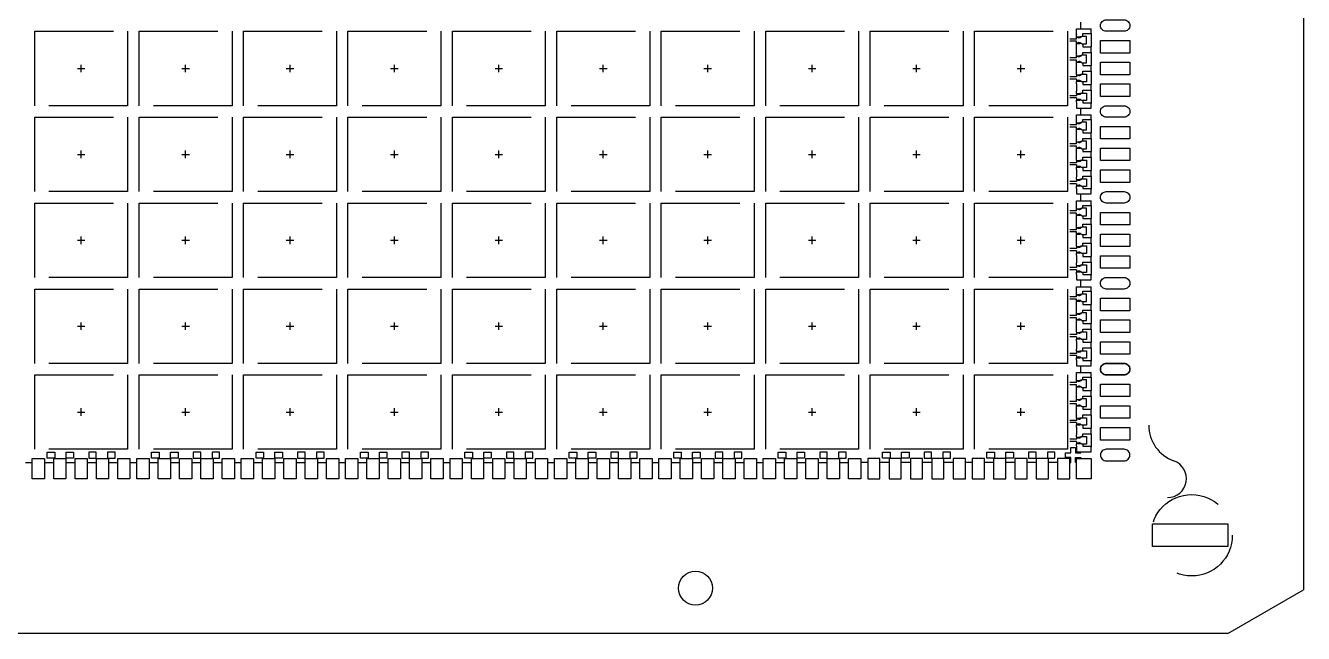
# Model space of a CAD drawing. Header units: millimetres. Extents: x 394.3 to 449.6, y 107.9 to 113.3.
# Drawn here: x 407.432 to 409.462, y 108.952 to 109.918 of the extents above; entities that cross this region are included whole.
import ezdxf

# ---------------------------------------------------------------- set-up
doc = ezdxf.new("R2010")
doc.units = ezdxf.units.MM
doc.header["$LTSCALE"] = 0.5
for name, pattern in [('CENTER', [50.8, 31.75, -6.35, 6.35, -6.35]), ('HIDDEN', [0.375, 0.25, -0.125]), ('PHANTOM', [2.5, 1.25, -0.25, 0.25, -0.25, 0.25, -0.25])]:
    doc.linetypes.add(name, pattern=pattern)
for name, color, linetype in [('1D', 4, 'Continuous'), ('BTM', 7, 'HIDDEN'), ('CEN', 2, 'CENTER'), ('PKG', 1, 'PHANTOM')]:
    doc.layers.add(name, color=color, linetype=linetype)

# ---------------------------------------------------------------- blocks, each defined once
blk = doc.blocks.new('*U100')
at = {"layer": 'CEN', "ltscale": 0.005}
for p, q in [((-0.006, 0), (0.006, 0)), ((0, -0.006), (0, 0.006))]:
    blk.add_line(p, q, dxfattribs=at)
at = {"layer": 'PKG', "color": 1, "linetype": 'HIDDEN'}
blk.add_lwpolyline([(-0.0738, -0.0591), (-0.0738, 0.0591), (0.0738, 0.0591), (0.0738, -0.0591)], close=True, dxfattribs=at)
blk = doc.blocks.new('*U101')
at = {"layer": 'CEN', "color": 0, "linetype": 'ByBlock', "lineweight": -2, "transparency": 16777216}
for p in [(1.659, 0.546), (1.8249, 0.546), (1.9908, 0.546), (2.1567, 0.546), (2.3226, 0.546), (2.4885, 0.546), (2.6544, 0.546), (2.8203, 0.546), (2.9862, 0.546), (3.1521, 0.546), (1.659, 0.4095), (1.8249, 0.4095), (1.9908, 0.4095), (2.1567, 0.4095), (2.3226, 0.4095), (2.4885, 0.4095), (2.6544, 0.4095), (2.8203, 0.4095), (2.9862, 0.4095), (3.1521, 0.4095), (1.659, 0.273), (1.8249, 0.273), (1.9908, 0.273), (2.1567, 0.273), (2.3226, 0.273), (2.4885, 0.273), (2.6544, 0.273), (2.8203, 0.273), (2.9862, 0.273), (3.1521, 0.273), (1.659, 0.1365), (1.8249, 0.1365), (1.9908, 0.1365), (2.1567, 0.1365), (2.3226, 0.1365), (2.4885, 0.1365), (2.6544, 0.1365), (2.8203, 0.1365), (2.9862, 0.1365), (3.1521, 0.1365), (1.659, 0), (1.8249, 0), (1.9908, 0), (2.1567, 0), (2.3226, 0), (2.4885, 0), (2.6544, 0), (2.8203, 0), (2.9862, 0), (3.1521, 0)]:
    blk.add_blockref('*U100', p, dxfattribs=at)

msp = doc.modelspace()

# ---------------------------------------------------------------- linework, layer by layer
for p, q in [((409.4625, 110.3466), (409.4625, 109.0209)), ((409.3425, 108.9516), (409.4625, 109.0209)), ((409.3425, 108.9516), (405.5849, 108.9516))]:
    msp.add_line(p, q)
at = {"ltscale": 0.03}
for p, q in [((409.102, 109.9036), (409.102, 109.9122)), ((409.102, 109.9122), (409.125, 109.9122)), ((409.102, 109.8995), (409.1073, 109.8995)), ((409.1103, 109.9004), (409.1073, 109.8995)), ((409.1118, 109.9004), (409.1103, 109.9004)), ((409.1118, 109.9004), (409.1118, 109.9049)), ((409.1118, 109.9049), (409.125, 109.9049)), ((409.125, 109.9049), (409.125, 109.9122)), ((409.102, 109.8893), (409.1073, 109.8893)), ((409.102, 109.8736), (409.102, 109.8852)), ((409.1103, 109.8884), (409.1073, 109.8893)), ((409.1103, 109.8884), (409.1118, 109.8884)), ((409.1118, 109.8884), (409.1118, 109.8839)), ((409.1118, 109.8839), (409.125, 109.8839)), ((409.125, 109.8749), (409.125, 109.8839)), ((409.102, 109.8695), (409.1073, 109.8695)), ((409.102, 109.8593), (409.1073, 109.8593)), ((409.102, 109.8436), (409.102, 109.8552)), ((409.1103, 109.8704), (409.1073, 109.8695)), ((409.1103, 109.8584), (409.1073, 109.8593)), ((409.1118, 109.8704), (409.1103, 109.8704)), ((409.1103, 109.8584), (409.1118, 109.8584)), ((409.1118, 109.8704), (409.1118, 109.8749)), ((409.1118, 109.8749), (409.125, 109.8749)), ((409.1118, 109.8584), (409.1118, 109.8539)), ((409.102, 109.8395), (409.1073, 109.8395)), ((409.1103, 109.8404), (409.1073, 109.8395)), ((409.1103, 109.8404), (409.1118, 109.8404)), ((409.1118, 109.8539), (409.125, 109.8539)), ((409.1118, 109.8404), (409.1118, 109.8449)), ((409.1118, 109.8449), (409.125, 109.8449)), ((409.125, 109.8449), (409.125, 109.8539)), ((409.102, 109.8293), (409.1073, 109.8293)), ((409.102, 109.8252), (409.102, 109.8136)), ((409.1103, 109.8284), (409.1073, 109.8293)), ((409.1118, 109.8284), (409.1103, 109.8284)), ((409.1118, 109.8284), (409.1118, 109.8239)), ((409.1118, 109.8239), (409.125, 109.8239)), ((409.1118, 109.8104), (409.1118, 109.8149)), ((409.1118, 109.8149), (409.125, 109.8149)), ((409.125, 109.8149), (409.125, 109.8239)), ((409.102, 109.8095), (409.1073, 109.8095)), ((409.102, 109.8095), (409.1073, 109.8095)), ((409.102, 109.7993), (409.1073, 109.7993)), ((409.102, 109.7993), (409.1073, 109.7993)), ((409.102, 109.7952), (409.102, 109.7865)), ((409.1103, 109.8104), (409.1073, 109.8095)), ((409.1103, 109.7984), (409.1073, 109.7993)), ((409.1103, 109.8104), (409.1118, 109.8104)), ((409.1118, 109.7984), (409.1103, 109.7984)), ((409.1118, 109.7984), (409.1118, 109.7951)), ((409.1118, 109.7951), (409.125, 109.7951)), ((409.125, 109.7865), (409.125, 109.7951)), ((409.102, 109.7865), (409.125, 109.7865)), ((409.102, 109.7671), (409.102, 109.7757)), ((409.102, 109.7757), (409.125, 109.7757)), ((409.125, 109.7684), (409.125, 109.7757)), ((409.102, 109.763), (409.1073, 109.763)), ((409.1103, 109.7639), (409.1073, 109.763)), ((409.1118, 109.7639), (409.1103, 109.7639)), ((409.1118, 109.7639), (409.1118, 109.7684)), ((409.1118, 109.7684), (409.125, 109.7684)), ((409.102, 109.7528), (409.1073, 109.7528)), ((409.102, 109.7371), (409.102, 109.7487)), ((409.1103, 109.7519), (409.1073, 109.7528)), ((409.1103, 109.7339), (409.1073, 109.733)), ((409.1103, 109.7519), (409.1118, 109.7519)), ((409.1118, 109.7339), (409.1103, 109.7339)), ((409.1118, 109.7519), (409.1118, 109.7474)), ((409.1118, 109.7474), (409.125, 109.7474)), ((409.1118, 109.7339), (409.1118, 109.7384)), ((409.1118, 109.7384), (409.125, 109.7384)), ((409.125, 109.7384), (409.125, 109.7474)), ((409.102, 109.733), (409.1073, 109.733)), ((409.102, 109.7228), (409.1073, 109.7228)), ((409.102, 109.7071), (409.102, 109.7187)), ((409.1103, 109.7219), (409.1073, 109.7228)), ((409.1103, 109.7219), (409.1118, 109.7219)), ((409.1118, 109.7219), (409.1118, 109.7174)), ((409.1118, 109.7174), (409.125, 109.7174)), ((409.125, 109.7084), (409.125, 109.7174)), ((409.102, 109.703), (409.1073, 109.703)), ((409.102, 109.6928), (409.1073, 109.6928)), ((409.1103, 109.7039), (409.1073, 109.703)), ((409.1103, 109.6919), (409.1073, 109.6928)), ((409.1103, 109.7039), (409.1118, 109.7039)), ((409.1118, 109.7039), (409.1118, 109.7084)), ((409.1118, 109.7084), (409.125, 109.7084)), ((409.102, 109.6887), (409.102, 109.6771)), ((409.102, 109.673), (409.1073, 109.673)), ((409.102, 109.673), (409.1073, 109.673)), ((409.1103, 109.6739), (409.1073, 109.673)), ((409.1118, 109.6919), (409.1103, 109.6919)), ((409.1103, 109.6739), (409.1118, 109.6739)), ((409.1118, 109.6919), (409.1118, 109.6874)), ((409.1118, 109.6874), (409.125, 109.6874)), ((409.1118, 109.6739), (409.1118, 109.6784)), ((409.1118, 109.6784), (409.125, 109.6784)), ((409.125, 109.6784), (409.125, 109.6874)), ((409.102, 109.6628), (409.1073, 109.6628)), ((409.102, 109.6628), (409.1073, 109.6628)), ((409.102, 109.6587), (409.102, 109.65)), ((409.1103, 109.6619), (409.1073, 109.6628)), ((409.1118, 109.6619), (409.1103, 109.6619)), ((409.1118, 109.6619), (409.1118, 109.6586)), ((409.1118, 109.6586), (409.125, 109.6586)), ((409.125, 109.65), (409.125, 109.6586)), ((409.102, 109.65), (409.125, 109.65)), ((409.102, 109.6306), (409.102, 109.6392)), ((409.102, 109.6392), (409.125, 109.6392)), ((409.1118, 109.6274), (409.1118, 109.6319)), ((409.1118, 109.6319), (409.125, 109.6319)), ((409.125, 109.6319), (409.125, 109.6392)), ((409.102, 109.6265), (409.1073, 109.6265)), ((409.102, 109.6163), (409.1073, 109.6163)), ((409.102, 109.6006), (409.102, 109.6122)), ((409.1103, 109.6274), (409.1073, 109.6265)), ((409.1103, 109.6154), (409.1073, 109.6163)), ((409.1118, 109.6274), (409.1103, 109.6274)), ((409.1103, 109.6154), (409.1118, 109.6154)), ((409.1118, 109.6154), (409.1118, 109.6109)), ((409.102, 109.5965), (409.1073, 109.5965)), ((409.1103, 109.5974), (409.1073, 109.5965)), ((409.1118, 109.5974), (409.1103, 109.5974)), ((409.1118, 109.6109), (409.125, 109.6109)), ((409.1118, 109.5974), (409.1118, 109.6019)), ((409.1118, 109.6019), (409.125, 109.6019)), ((409.125, 109.6019), (409.125, 109.6109)), ((409.102, 109.5863), (409.1073, 109.5863)), ((409.102, 109.5706), (409.102, 109.5822)), ((409.1103, 109.5854), (409.1073, 109.5863)), ((409.1103, 109.5854), (409.1118, 109.5854)), ((409.1118, 109.5854), (409.1118, 109.5809)), ((409.1118, 109.5809), (409.125, 109.5809)), ((409.1118, 109.5674), (409.1118, 109.5719)), ((409.1118, 109.5719), (409.125, 109.5719)), ((409.125, 109.5719), (409.125, 109.5809)), ((409.102, 109.5665), (409.1073, 109.5665)), ((409.102, 109.5563), (409.1073, 109.5563)), ((409.102, 109.5522), (409.102, 109.5406)), ((409.1103, 109.5674), (409.1073, 109.5665)), ((409.1103, 109.5554), (409.1073, 109.5563)), ((409.1103, 109.5674), (409.1118, 109.5674)), ((409.1118, 109.5554), (409.1103, 109.5554)), ((409.1118, 109.5554), (409.1118, 109.5509)), ((409.1118, 109.5509), (409.125, 109.5509)), ((409.125, 109.5419), (409.125, 109.5509)), ((409.102, 109.5365), (409.1073, 109.5365)), ((409.102, 109.5365), (409.1073, 109.5365)), ((409.1103, 109.5374), (409.1073, 109.5365)), ((409.1103, 109.5374), (409.1118, 109.5374)), ((409.1118, 109.5374), (409.1118, 109.5419)), ((409.1118, 109.5419), (409.125, 109.5419)), ((409.102, 109.5263), (409.1073, 109.5263)), ((409.102, 109.5263), (409.1073, 109.5263)), ((409.102, 109.5222), (409.102, 109.5135)), ((409.102, 109.5135), (409.125, 109.5135)), ((409.1103, 109.5254), (409.1073, 109.5263)), ((409.1118, 109.5254), (409.1103, 109.5254)), ((409.1118, 109.5254), (409.1118, 109.5221)), ((409.1118, 109.5221), (409.125, 109.5221)), ((409.125, 109.5135), (409.125, 109.5221)), ((409.102, 109.4941), (409.102, 109.5027)), ((409.102, 109.5027), (409.125, 109.5027)), ((409.102, 109.49), (409.1073, 109.49)), ((409.1103, 109.4909), (409.1073, 109.49)), ((409.1118, 109.4909), (409.1103, 109.4909)), ((409.1118, 109.4909), (409.1118, 109.4954)), ((409.1118, 109.4954), (409.125, 109.4954)), ((409.125, 109.4954), (409.125, 109.5027)), ((409.102, 109.4798), (409.1073, 109.4798)), ((409.102, 109.4641), (409.102, 109.4757)), ((409.1103, 109.4789), (409.1073, 109.4798)), ((409.1103, 109.4789), (409.1118, 109.4789)), ((409.1118, 109.4789), (409.1118, 109.4744)), ((409.1118, 109.4744), (409.125, 109.4744)), ((409.125, 109.4654), (409.125, 109.4744)), ((409.102, 109.46), (409.1073, 109.46)), ((409.102, 109.4498), (409.1073, 109.4498)), ((409.1103, 109.4609), (409.1073, 109.46)), ((409.1103, 109.4489), (409.1073, 109.4498)), ((409.1118, 109.4609), (409.1103, 109.4609)), ((409.1118, 109.4609), (409.1118, 109.4654)), ((409.1118, 109.4654), (409.125, 109.4654)), ((409.102, 109.4341), (409.102, 109.4457)), ((409.102, 109.43), (409.1073, 109.43)), ((409.1103, 109.4309), (409.1073, 109.43)), ((409.1103, 109.4489), (409.1118, 109.4489)), ((409.1103, 109.4309), (409.1118, 109.4309)), ((409.1118, 109.4489), (409.1118, 109.4444)), ((409.1118, 109.4444), (409.125, 109.4444)), ((409.1118, 109.4309), (409.1118, 109.4354)), ((409.1118, 109.4354), (409.125, 109.4354)), ((409.125, 109.4354), (409.125, 109.4444)), ((409.102, 109.4198), (409.1073, 109.4198)), ((409.102, 109.4157), (409.102, 109.4041)), ((409.1103, 109.4189), (409.1073, 109.4198)), ((409.1118, 109.4189), (409.1103, 109.4189)), ((409.1118, 109.4189), (409.1118, 109.4144)), ((409.1118, 109.4144), (409.125, 109.4144)), ((409.125, 109.4054), (409.125, 109.4144)), ((409.102, 109.4), (409.1073, 109.4)), ((409.102, 109.4), (409.1073, 109.4)), ((409.102, 109.3898), (409.1073, 109.3898)), ((409.102, 109.3898), (409.1073, 109.3898)), ((409.1103, 109.4009), (409.1073, 109.4)), ((409.1103, 109.3889), (409.1073, 109.3898)), ((409.1103, 109.4009), (409.1118, 109.4009)), ((409.1118, 109.3889), (409.1103, 109.3889)), ((409.1118, 109.4009), (409.1118, 109.4054)), ((409.1118, 109.4054), (409.125, 109.4054)), ((409.1118, 109.3889), (409.1118, 109.3856)), ((409.102, 109.3857), (409.102, 109.377)), ((409.102, 109.377), (409.125, 109.377)), ((409.1118, 109.3856), (409.125, 109.3856)), ((409.125, 109.377), (409.125, 109.3856)), ((409.102, 109.3576), (409.102, 109.3662)), ((409.102, 109.3662), (409.125, 109.3662)), ((409.102, 109.3535), (409.1073, 109.3535)), ((409.1103, 109.3544), (409.1073, 109.3535)), ((409.1118, 109.3544), (409.1103, 109.3544)), ((409.1118, 109.3544), (409.1118, 109.3589)), ((409.1118, 109.3589), (409.125, 109.3589)), ((409.125, 109.3589), (409.125, 109.3662)), ((409.102, 109.3433), (409.1073, 109.3433)), ((409.102, 109.3276), (409.102, 109.3392)), ((409.1103, 109.3424), (409.1073, 109.3433)), ((409.1103, 109.3424), (409.1118, 109.3424)), ((409.1118, 109.3424), (409.1118, 109.3379)), ((409.1118, 109.3379), (409.125, 109.3379)), ((409.1118, 109.3244), (409.1118, 109.3289)), ((409.1118, 109.3289), (409.125, 109.3289)), ((409.125, 109.3289), (409.125, 109.3379)), ((409.102, 109.3235), (409.1073, 109.3235)), ((409.102, 109.3133), (409.1073, 109.3133)), ((409.102, 109.2976), (409.102, 109.3092)), ((409.1103, 109.3244), (409.1073, 109.3235)), ((409.1103, 109.3124), (409.1073, 109.3133)), ((409.1118, 109.3244), (409.1103, 109.3244)), ((409.1103, 109.3124), (409.1118, 109.3124)), ((409.1118, 109.3124), (409.1118, 109.3079)), ((409.1118, 109.3079), (409.125, 109.3079)), ((409.125, 109.2989), (409.125, 109.3079)), ((409.102, 109.2935), (409.1073, 109.2935)), ((409.1103, 109.2944), (409.1073, 109.2935)), ((409.1103, 109.2944), (409.1118, 109.2944)), ((409.1118, 109.2944), (409.1118, 109.2989)), ((409.1118, 109.2989), (409.125, 109.2989)), ((409.102, 109.2833), (409.1073, 109.2833)), ((409.102, 109.2792), (409.102, 109.2676)), ((409.1103, 109.2824), (409.1073, 109.2833)), ((409.1118, 109.2824), (409.1103, 109.2824)), ((409.1118, 109.2824), (409.1118, 109.2779)), ((409.1118, 109.2779), (409.125, 109.2779)), ((409.1118, 109.2644), (409.1118, 109.2689)), ((409.1118, 109.2689), (409.125, 109.2689)), ((409.125, 109.2689), (409.125, 109.2779)), ((409.102, 109.2635), (409.1073, 109.2635)), ((409.102, 109.2635), (409.1073, 109.2635)), ((409.102, 109.2533), (409.1073, 109.2533)), ((409.102, 109.2533), (409.1073, 109.2533)), ((409.102, 109.2492), (409.102, 109.2405)), ((409.1103, 109.2644), (409.1073, 109.2635)), ((409.1103, 109.2524), (409.1073, 109.2533)), ((409.1103, 109.2644), (409.1118, 109.2644)), ((409.1118, 109.2524), (409.1103, 109.2524)), ((409.1118, 109.2524), (409.1118, 109.2491)), ((409.1118, 109.2491), (409.125, 109.2491)), ((409.125, 109.2405), (409.125, 109.2491)), ((409.102, 109.2405), (409.125, 109.2405))]:
    msp.add_line(p, q, dxfattribs=at)
for points in [[(409.1491, 109.9268), (409.1775, 109.9268, -0.414214), (409.1866, 109.9176), (409.1866, 109.9176, -0.414214), (409.1775, 109.9085), (409.1491, 109.9085, -0.414214), (409.14, 109.9176), (409.14, 109.9176, -0.414214)], [(409.1491, 109.7903), (409.1775, 109.7903, -0.414214), (409.1866, 109.7811), (409.1866, 109.7811, -0.414214), (409.1775, 109.772), (409.1491, 109.772, -0.414214), (409.14, 109.7811), (409.14, 109.7811, -0.414214)], [(409.1491, 109.6538), (409.1775, 109.6538, -0.414214), (409.1866, 109.6446), (409.1866, 109.6446, -0.414214), (409.1775, 109.6355), (409.1491, 109.6355, -0.414214), (409.14, 109.6446), (409.14, 109.6446, -0.414214)], [(409.1491, 109.5173), (409.1775, 109.5173, -0.414214), (409.1866, 109.5081), (409.1866, 109.5081, -0.414214), (409.1775, 109.499), (409.1491, 109.499, -0.414214), (409.14, 109.5081), (409.14, 109.5081, -0.414214)], [(409.1491, 109.3808), (409.1775, 109.3808, -0.414214), (409.1866, 109.3716), (409.1866, 109.3716, -0.414214), (409.1775, 109.3625), (409.1491, 109.3625, -0.414214), (409.14, 109.3716), (409.14, 109.3716, -0.414214)], [(409.1491, 109.3625), (409.1775, 109.3625, 0.414214), (409.1866, 109.3716), (409.1866, 109.3716, 0.414214), (409.1775, 109.3808), (409.1491, 109.3808, 0.414214), (409.14, 109.3716), (409.14, 109.3716, 0.414214)], [(409.1491, 109.226), (409.1775, 109.226, 0.414214), (409.1866, 109.2351), (409.1866, 109.2351, 0.414214), (409.1775, 109.2443), (409.1491, 109.2443, 0.414214), (409.14, 109.2351), (409.14, 109.2351, 0.414214)]]:
    msp.add_lwpolyline(points, format="xyb", close=True, dxfattribs=at)
for points in [[(409.14, 109.8938), (409.1866, 109.8938), (409.1866, 109.874), (409.14, 109.874)], [(409.14, 109.8593), (409.1866, 109.8593), (409.1866, 109.8395), (409.14, 109.8395)], [(409.14, 109.8248), (409.1866, 109.8248), (409.1866, 109.805), (409.14, 109.805)], [(409.14, 109.7573), (409.1866, 109.7573), (409.1866, 109.7375), (409.14, 109.7375)], [(409.14, 109.7228), (409.1866, 109.7228), (409.1866, 109.703), (409.14, 109.703)], [(409.14, 109.6883), (409.1866, 109.6883), (409.1866, 109.6685), (409.14, 109.6685)], [(409.14, 109.6208), (409.1866, 109.6208), (409.1866, 109.601), (409.14, 109.601)], [(409.14, 109.5863), (409.1866, 109.5863), (409.1866, 109.5665), (409.14, 109.5665)], [(409.14, 109.5518), (409.1866, 109.5518), (409.1866, 109.532), (409.14, 109.532)], [(409.14, 109.4843), (409.1866, 109.4843), (409.1866, 109.4645), (409.14, 109.4645)], [(409.14, 109.4498), (409.1866, 109.4498), (409.1866, 109.43), (409.14, 109.43)], [(409.14, 109.4153), (409.1866, 109.4153), (409.1866, 109.3955), (409.14, 109.3955)], [(409.14, 109.3478), (409.1866, 109.3478), (409.1866, 109.328), (409.14, 109.328)], [(409.14, 109.3133), (409.1866, 109.3133), (409.1866, 109.2935), (409.14, 109.2935)], [(409.14, 109.2788), (409.1866, 109.2788), (409.1866, 109.259), (409.14, 109.259)], [(407.443, 109.2297), (407.4625, 109.2297), (407.4625, 109.1976), (407.443, 109.1976)], [(407.4769, 109.2297), (407.4964, 109.2297), (407.4964, 109.1976), (407.4769, 109.1976)], [(407.5108, 109.2297), (407.5303, 109.2297), (407.5303, 109.1976), (407.5108, 109.1976)], [(407.5447, 109.2297), (407.5642, 109.2297), (407.5642, 109.1976), (407.5447, 109.1976)], [(407.5786, 109.2297), (407.5981, 109.2297), (407.5981, 109.1976), (407.5786, 109.1976)], [(407.6089, 109.2297), (407.6284, 109.2297), (407.6284, 109.1976), (407.6089, 109.1976)], [(407.6428, 109.2297), (407.6623, 109.2297), (407.6623, 109.1976), (407.6428, 109.1976)], [(407.6767, 109.2297), (407.6962, 109.2297), (407.6962, 109.1976), (407.6767, 109.1976)], [(407.7106, 109.2297), (407.7301, 109.2297), (407.7301, 109.1976), (407.7106, 109.1976)], [(407.7445, 109.2297), (407.764, 109.2297), (407.764, 109.1976), (407.7445, 109.1976)], [(407.7748, 109.2297), (407.7943, 109.2297), (407.7943, 109.1976), (407.7748, 109.1976)], [(407.8087, 109.2297), (407.8282, 109.2297), (407.8282, 109.1976), (407.8087, 109.1976)], [(407.8426, 109.2297), (407.8621, 109.2297), (407.8621, 109.1976), (407.8426, 109.1976)], [(407.8765, 109.2297), (407.896, 109.2297), (407.896, 109.1976), (407.8765, 109.1976)], [(407.9104, 109.2297), (407.9299, 109.2297), (407.9299, 109.1976), (407.9104, 109.1976)], [(407.9407, 109.2297), (407.9602, 109.2297), (407.9602, 109.1976), (407.9407, 109.1976)], [(407.9746, 109.2297), (407.9941, 109.2297), (407.9941, 109.1976), (407.9746, 109.1976)], [(408.0085, 109.2297), (408.028, 109.2297), (408.028, 109.1976), (408.0085, 109.1976)], [(408.0424, 109.2297), (408.0619, 109.2297), (408.0619, 109.1976), (408.0424, 109.1976)], [(408.0763, 109.2297), (408.0958, 109.2297), (408.0958, 109.1976), (408.0763, 109.1976)], [(408.1066, 109.2297), (408.1261, 109.2297), (408.1261, 109.1976), (408.1066, 109.1976)], [(408.1405, 109.2297), (408.16, 109.2297), (408.16, 109.1976), (408.1405, 109.1976)], [(408.1744, 109.2297), (408.1939, 109.2297), (408.1939, 109.1976), (408.1744, 109.1976)], [(408.2083, 109.2297), (408.2278, 109.2297), (408.2278, 109.1976), (408.2083, 109.1976)], [(408.2422, 109.2297), (408.2617, 109.2297), (408.2617, 109.1976), (408.2422, 109.1976)], [(408.2725, 109.2297), (408.292, 109.2297), (408.292, 109.1976), (408.2725, 109.1976)], [(408.3064, 109.2297), (408.3259, 109.2297), (408.3259, 109.1976), (408.3064, 109.1976)], [(408.3403, 109.2297), (408.3598, 109.2297), (408.3598, 109.1976), (408.3403, 109.1976)], [(408.3742, 109.2297), (408.3937, 109.2297), (408.3937, 109.1976), (408.3742, 109.1976)], [(408.4081, 109.2297), (408.4276, 109.2297), (408.4276, 109.1976), (408.4081, 109.1976)], [(408.4384, 109.2297), (408.4579, 109.2297), (408.4579, 109.1976), (408.4384, 109.1976)], [(408.4723, 109.2297), (408.4918, 109.2297), (408.4918, 109.1976), (408.4723, 109.1976)], [(408.5062, 109.2297), (408.5257, 109.2297), (408.5257, 109.1976), (408.5062, 109.1976)], [(408.5401, 109.2297), (408.5596, 109.2297), (408.5596, 109.1976), (408.5401, 109.1976)], [(408.574, 109.2297), (408.5935, 109.2297), (408.5935, 109.1976), (408.574, 109.1976)], [(408.6043, 109.2297), (408.6238, 109.2297), (408.6238, 109.1976), (408.6043, 109.1976)], [(408.6382, 109.2297), (408.6577, 109.2297), (408.6577, 109.1976), (408.6382, 109.1976)], [(408.6721, 109.2297), (408.6916, 109.2297), (408.6916, 109.1976), (408.6721, 109.1976)], [(408.706, 109.2297), (408.7255, 109.2297), (408.7255, 109.1976), (408.706, 109.1976)], [(408.7399, 109.2297), (408.7594, 109.2297), (408.7594, 109.1976), (408.7399, 109.1976)], [(408.7897, 109.2297), (408.7702, 109.2297), (408.7702, 109.1976), (408.7897, 109.1976)], [(408.8236, 109.2297), (408.8041, 109.2297), (408.8041, 109.1976), (408.8236, 109.1976)], [(408.8575, 109.2297), (408.838, 109.2297), (408.838, 109.1976), (408.8575, 109.1976)], [(408.8914, 109.2297), (408.8719, 109.2297), (408.8719, 109.1976), (408.8914, 109.1976)], [(408.9253, 109.2297), (408.9058, 109.2297), (408.9058, 109.1976), (408.9253, 109.1976)], [(408.9556, 109.2297), (408.9361, 109.2297), (408.9361, 109.1976), (408.9556, 109.1976)], [(408.9895, 109.2297), (408.97, 109.2297), (408.97, 109.1976), (408.9895, 109.1976)], [(409.0234, 109.2297), (409.0039, 109.2297), (409.0039, 109.1976), (409.0234, 109.1976)], [(409.0573, 109.2297), (409.0378, 109.2297), (409.0378, 109.1976), (409.0573, 109.1976)], [(409.0912, 109.2297), (409.0717, 109.2297), (409.0717, 109.1976), (409.0912, 109.1976)], [(409.102, 109.2297), (409.125, 109.2297), (409.125, 109.1976), (409.102, 109.1976)]]:
    msp.add_lwpolyline(points, close=True, dxfattribs=at)
at = {"ltscale": 0.1}
msp.add_lwpolyline([(409.2225, 109.1256), (409.3425, 109.1256), (409.3425, 109.0896), (409.2225, 109.0896)], close=True, dxfattribs=at)
at = {"color": 0}
msp.add_circle((408.4966, 109.0236), 0.027, dxfattribs=at)
at = {"ltscale": 0.03}
for centre, radius, start, end in [((409.1039, 109.9015), 0.00275, 132.2759, 227.7241), ((409.1062, 109.906), 0.00775, 237.5482, 266.9625), ((409.1058, 109.9041), 0.00582, 269.7529, 320.2809), ((409.1039, 109.8873), 0.00275, 132.2759, 227.7241), ((409.1062, 109.8827), 0.00775, 93.0375, 122.4518), ((409.1058, 109.8847), 0.00582, 39.7191, 90.2471), ((409.1039, 109.8715), 0.00275, 132.2759, 227.7241), ((409.1039, 109.8573), 0.00275, 132.2759, 227.7241), ((409.1062, 109.876), 0.00775, 237.5482, 266.9625), ((409.1062, 109.8527), 0.00775, 93.0375, 122.4518), ((409.1058, 109.8741), 0.00582, 269.7529, 320.2809), ((409.1058, 109.8547), 0.00582, 39.7191, 90.2471), ((409.1039, 109.8415), 0.00275, 132.2759, 227.7241), ((409.1062, 109.846), 0.00775, 237.5482, 266.9625), ((409.1058, 109.8441), 0.00582, 269.7529, 320.2809), ((409.1039, 109.8273), 0.00275, 132.2759, 227.7241), ((409.1062, 109.8227), 0.00775, 93.0375, 122.4518), ((409.1058, 109.8247), 0.00582, 39.7191, 90.2471), ((409.1039, 109.8115), 0.00275, 132.2759, 227.7241), ((409.1039, 109.7973), 0.00275, 132.2759, 227.7241), ((409.1062, 109.816), 0.00775, 237.5482, 266.9625), ((409.1062, 109.7927), 0.00775, 93.0375, 122.4518), ((409.1058, 109.8141), 0.00582, 269.7529, 320.2809), ((409.1058, 109.7947), 0.00582, 39.7191, 90.2471), ((409.1039, 109.765), 0.00275, 132.2759, 227.7241), ((409.1062, 109.7695), 0.00775, 237.5482, 266.9625), ((409.1062, 109.7462), 0.00775, 93.0375, 122.4518), ((409.1058, 109.7676), 0.00582, 269.7529, 320.2809), ((409.1058, 109.7482), 0.00582, 39.7191, 90.2471), ((409.1039, 109.7508), 0.00275, 132.2759, 227.7241), ((409.1039, 109.735), 0.00275, 132.2759, 227.7241), ((409.1058, 109.7376), 0.00582, 269.7529, 320.2809), ((409.1039, 109.7208), 0.00275, 132.2759, 227.7241), ((409.1062, 109.7395), 0.00775, 237.5482, 266.9625), ((409.1062, 109.7162), 0.00775, 93.0375, 122.4518), ((409.1058, 109.7182), 0.00582, 39.7191, 90.2471), ((409.1039, 109.705), 0.00275, 132.2759, 227.7241), ((409.1039, 109.6908), 0.00275, 132.2759, 227.7241), ((409.1062, 109.7095), 0.00775, 237.5482, 266.9625), ((409.1062, 109.6862), 0.00775, 93.0375, 122.4518), ((409.1058, 109.7076), 0.00582, 269.7529, 320.2809), ((409.1058, 109.6882), 0.00582, 39.7191, 90.2471), ((409.1039, 109.675), 0.00275, 132.2759, 227.7241), ((409.1062, 109.6795), 0.00775, 237.5482, 266.9625), ((409.1058, 109.6776), 0.00582, 269.7529, 320.2809), ((409.1039, 109.6608), 0.00275, 132.2759, 227.7241), ((409.1062, 109.6562), 0.00775, 93.0375, 122.4518), ((409.1058, 109.6582), 0.00582, 39.7191, 90.2471), ((409.1039, 109.6285), 0.00275, 132.2759, 227.7241), ((409.1039, 109.6143), 0.00275, 132.2759, 227.7241), ((409.1062, 109.633), 0.00775, 237.5482, 266.9625), ((409.1062, 109.6097), 0.00775, 93.0375, 122.4518), ((409.1058, 109.6311), 0.00582, 269.7529, 320.2809), ((409.1058, 109.6117), 0.00582, 39.7191, 90.2471), ((409.1039, 109.5985), 0.00275, 132.2759, 227.7241), ((409.1062, 109.603), 0.00775, 237.5482, 266.9625), ((409.1058, 109.6011), 0.00582, 269.7529, 320.2809), ((409.1039, 109.5843), 0.00275, 132.2759, 227.7241), ((409.1062, 109.5797), 0.00775, 93.0375, 122.4518), ((409.1058, 109.5817), 0.00582, 39.7191, 90.2471), ((409.1039, 109.5685), 0.00275, 132.2759, 227.7241), ((409.1039, 109.5543), 0.00275, 132.2759, 227.7241), ((409.1062, 109.573), 0.00775, 237.5482, 266.9625), ((409.1062, 109.5497), 0.00775, 93.0375, 122.4518), ((409.1058, 109.5711), 0.00582, 269.7529, 320.2809), ((409.1058, 109.5517), 0.00582, 39.7191, 90.2471), ((409.1039, 109.5385), 0.00275, 132.2759, 227.7241), ((409.1062, 109.543), 0.00775, 237.5482, 266.9625), ((409.1058, 109.5411), 0.00582, 269.7529, 320.2809), ((409.1039, 109.5243), 0.00275, 132.2759, 227.7241), ((409.1062, 109.5197), 0.00775, 93.0375, 122.4518), ((409.1058, 109.5217), 0.00582, 39.7191, 90.2471), ((409.1039, 109.492), 0.00275, 132.2759, 227.7241), ((409.1062, 109.4965), 0.00775, 237.5482, 266.9625), ((409.1058, 109.4946), 0.00582, 269.7529, 320.2809), ((409.1039, 109.4778), 0.00275, 132.2759, 227.7241), ((409.1062, 109.4732), 0.00775, 93.0375, 122.4518), ((409.1058, 109.4752), 0.00582, 39.7191, 90.2471), ((409.1039, 109.462), 0.00275, 132.2759, 227.7241), ((409.1039, 109.4478), 0.00275, 132.2759, 227.7241), ((409.1062, 109.4665), 0.00775, 237.5482, 266.9625), ((409.1062, 109.4432), 0.00775, 93.0375, 122.4518), ((409.1058, 109.4646), 0.00582, 269.7529, 320.2809), ((409.1058, 109.4452), 0.00582, 39.7191, 90.2471), ((409.1039, 109.432), 0.00275, 132.2759, 227.7241), ((409.1062, 109.4365), 0.00775, 237.5482, 266.9625), ((409.1058, 109.4346), 0.00582, 269.7529, 320.2809), ((409.1039, 109.4178), 0.00275, 132.2759, 227.7241), ((409.1062, 109.4132), 0.00775, 93.0375, 122.4518), ((409.1058, 109.4152), 0.00582, 39.7191, 90.2471), ((409.1039, 109.402), 0.00275, 132.2759, 227.7241), ((409.1039, 109.3878), 0.00275, 132.2759, 227.7241), ((409.1062, 109.4065), 0.00775, 237.5482, 266.9625), ((409.1062, 109.3832), 0.00775, 93.0375, 122.4518), ((409.1058, 109.4046), 0.00582, 269.7529, 320.2809), ((409.1058, 109.3852), 0.00582, 39.7191, 90.2471), ((409.1039, 109.3555), 0.00275, 132.2759, 227.7241), ((409.1062, 109.36), 0.00775, 237.5482, 266.9625), ((409.1058, 109.3581), 0.00582, 269.7529, 320.2809), ((409.1039, 109.3413), 0.00275, 132.2759, 227.7241), ((409.1039, 109.3255), 0.00275, 132.2759, 227.7241), ((409.1062, 109.3367), 0.00775, 93.0375, 122.4518), ((409.1058, 109.3387), 0.00582, 39.7191, 90.2471), ((409.1039, 109.3113), 0.00275, 132.2759, 227.7241), ((409.1062, 109.33), 0.00775, 237.5482, 266.9625), ((409.1062, 109.3067), 0.00775, 93.0375, 122.4518), ((409.1058, 109.3281), 0.00582, 269.7529, 320.2809), ((409.1058, 109.3087), 0.00582, 39.7191, 90.2471), ((409.1039, 109.2955), 0.00275, 132.2759, 227.7241), ((409.1062, 109.3), 0.00775, 237.5482, 266.9625), ((409.1058, 109.2981), 0.00582, 269.7529, 320.2809), ((409.1039, 109.2813), 0.00275, 132.2759, 227.7241), ((409.1039, 109.2655), 0.00275, 132.2759, 227.7241), ((409.1062, 109.2767), 0.00775, 93.0375, 122.4518), ((409.1058, 109.2787), 0.00582, 39.7191, 90.2471), ((409.1039, 109.2513), 0.00275, 132.2759, 227.7241), ((409.1062, 109.27), 0.00775, 237.5482, 266.9625), ((409.1062, 109.2467), 0.00775, 93.0375, 122.4518), ((409.1058, 109.2681), 0.00582, 269.7529, 320.2809), ((409.1058, 109.2487), 0.00582, 39.7191, 90.2471)]:
    msp.add_arc(centre, radius, start, end, dxfattribs=at)
at = {"layer": '1D', "linetype": 'HIDDEN'}
msp.add_circle((409.2848, 109.1076), 0.0646, dxfattribs=at)
at = {"layer": '1D', "color": 4}
for centre, radius, start, end in [((409.2766, 109.2825), 0.06, 180, 250.5288), ((409.2466, 109.1976), 0.03, 270, 70.5288)]:
    msp.add_arc(centre, radius, start, end, dxfattribs=at)
at = {"layer": 'BTM', "ltscale": 0.03}
for p, q in [((409.1086, 109.9122), (409.1086, 109.923)), ((409.102, 109.8962), (409.0912, 109.8962)), ((409.102, 109.8962), (409.102, 109.8995)), ((409.125, 109.9049), (409.125, 109.8839)), ((409.102, 109.8926), (409.0912, 109.8926)), ((409.102, 109.8893), (409.102, 109.8926)), ((409.102, 109.8662), (409.0912, 109.8662)), ((409.102, 109.8626), (409.0912, 109.8626)), ((409.102, 109.8662), (409.102, 109.8695)), ((409.102, 109.8593), (409.102, 109.8626)), ((409.125, 109.8749), (409.125, 109.8539)), ((409.102, 109.8362), (409.0912, 109.8362)), ((409.102, 109.8395), (409.102, 109.8362)), ((409.125, 109.8449), (409.125, 109.8239)), ((409.102, 109.8326), (409.0912, 109.8326)), ((409.102, 109.8326), (409.102, 109.8293)), ((409.125, 109.8149), (409.125, 109.7939)), ((409.102, 109.8062), (409.0912, 109.8062)), ((409.102, 109.8026), (409.0912, 109.8026)), ((409.102, 109.8095), (409.102, 109.8062)), ((409.102, 109.8026), (409.102, 109.7993)), ((409.1086, 109.7757), (409.1086, 109.7865)), ((409.102, 109.7597), (409.0912, 109.7597)), ((409.102, 109.7561), (409.0912, 109.7561)), ((409.102, 109.7597), (409.102, 109.763)), ((409.102, 109.7528), (409.102, 109.7561)), ((409.125, 109.7684), (409.125, 109.7474)), ((409.125, 109.7384), (409.125, 109.7174)), ((409.102, 109.7297), (409.0912, 109.7297)), ((409.102, 109.7261), (409.0912, 109.7261)), ((409.102, 109.7297), (409.102, 109.733)), ((409.102, 109.7228), (409.102, 109.7261)), ((409.102, 109.6997), (409.0912, 109.6997)), ((409.102, 109.6961), (409.0912, 109.6961)), ((409.102, 109.703), (409.102, 109.6997)), ((409.102, 109.6961), (409.102, 109.6928)), ((409.125, 109.7084), (409.125, 109.6874)), ((409.102, 109.673), (409.102, 109.6697)), ((409.125, 109.6784), (409.125, 109.6574)), ((409.102, 109.6697), (409.0912, 109.6697)), ((409.102, 109.6661), (409.0912, 109.6661)), ((409.102, 109.6661), (409.102, 109.6628)), ((409.1086, 109.6392), (409.1086, 109.65)), ((409.125, 109.6319), (409.125, 109.6109)), ((409.102, 109.6232), (409.0912, 109.6232)), ((409.102, 109.6196), (409.0912, 109.6196)), ((409.102, 109.6232), (409.102, 109.6265)), ((409.102, 109.6163), (409.102, 109.6196)), ((409.102, 109.5932), (409.0912, 109.5932)), ((409.102, 109.5932), (409.102, 109.5965)), ((409.125, 109.6019), (409.125, 109.5809)), ((409.102, 109.5896), (409.0912, 109.5896)), ((409.102, 109.5863), (409.102, 109.5896)), ((409.125, 109.5719), (409.125, 109.5509)), ((409.102, 109.5632), (409.0912, 109.5632)), ((409.102, 109.5596), (409.0912, 109.5596)), ((409.102, 109.5665), (409.102, 109.5632)), ((409.102, 109.5596), (409.102, 109.5563)), ((409.102, 109.5332), (409.0912, 109.5332)), ((409.102, 109.5365), (409.102, 109.5332)), ((409.125, 109.5419), (409.125, 109.5209)), ((409.102, 109.5296), (409.0912, 109.5296)), ((409.102, 109.5296), (409.102, 109.5263)), ((409.1086, 109.5027), (409.1086, 109.5135)), ((409.102, 109.4867), (409.102, 109.49)), ((409.125, 109.4954), (409.125, 109.4744)), ((409.102, 109.4867), (409.0912, 109.4867)), ((409.102, 109.4831), (409.0912, 109.4831)), ((409.102, 109.4798), (409.102, 109.4831)), ((409.102, 109.4567), (409.0912, 109.4567)), ((409.102, 109.4531), (409.0912, 109.4531)), ((409.102, 109.4567), (409.102, 109.46)), ((409.102, 109.4498), (409.102, 109.4531)), ((409.125, 109.4654), (409.125, 109.4444)), ((409.102, 109.43), (409.102, 109.4267)), ((409.125, 109.4354), (409.125, 109.4144)), ((409.102, 109.4267), (409.0912, 109.4267)), ((409.102, 109.4231), (409.0912, 109.4231)), ((409.102, 109.4231), (409.102, 109.4198)), ((409.102, 109.3967), (409.0912, 109.3967)), ((409.102, 109.3931), (409.0912, 109.3931)), ((409.102, 109.4), (409.102, 109.3967)), ((409.102, 109.3931), (409.102, 109.3898)), ((409.125, 109.4054), (409.125, 109.3844)), ((409.1086, 109.3662), (409.1086, 109.377)), ((409.102, 109.3502), (409.0912, 109.3502)), ((409.102, 109.3502), (409.102, 109.3535)), ((409.125, 109.3589), (409.125, 109.3379)), ((409.102, 109.3466), (409.0912, 109.3466)), ((409.102, 109.3433), (409.102, 109.3466)), ((409.125, 109.3289), (409.125, 109.3079)), ((409.102, 109.3202), (409.0912, 109.3202)), ((409.102, 109.3166), (409.0912, 109.3166)), ((409.102, 109.3202), (409.102, 109.3235)), ((409.102, 109.3133), (409.102, 109.3166)), ((409.102, 109.2902), (409.0912, 109.2902)), ((409.102, 109.2935), (409.102, 109.2902)), ((409.125, 109.2989), (409.125, 109.2779)), ((409.102, 109.2866), (409.0912, 109.2866)), ((409.102, 109.2866), (409.102, 109.2833)), ((409.125, 109.2689), (409.125, 109.2479)), ((409.102, 109.2602), (409.0912, 109.2602)), ((409.102, 109.2566), (409.0912, 109.2566)), ((409.102, 109.2635), (409.102, 109.2602)), ((409.102, 109.2566), (409.102, 109.2533)), ((407.4322, 109.2231), (407.443, 109.2231)), ((407.4625, 109.2231), (407.4769, 109.2231)), ((407.4964, 109.2231), (407.5108, 109.2231)), ((407.5303, 109.2231), (407.5447, 109.2231)), ((407.5642, 109.2231), (407.5786, 109.2231)), ((407.5981, 109.2231), (407.6089, 109.2231)), ((407.6284, 109.2231), (407.6428, 109.2231)), ((407.6623, 109.2231), (407.6767, 109.2231)), ((407.6962, 109.2231), (407.7106, 109.2231)), ((407.7301, 109.2231), (407.7445, 109.2231)), ((407.764, 109.2231), (407.7748, 109.2231)), ((407.7943, 109.2231), (407.8087, 109.2231)), ((407.8282, 109.2231), (407.8426, 109.2231)), ((407.8621, 109.2231), (407.8765, 109.2231)), ((407.896, 109.2231), (407.9104, 109.2231)), ((407.9299, 109.2231), (407.9407, 109.2231)), ((407.9602, 109.2231), (407.9746, 109.2231)), ((407.9941, 109.2231), (408.0085, 109.2231)), ((408.028, 109.2231), (408.0424, 109.2231)), ((408.0619, 109.2231), (408.0763, 109.2231)), ((408.0958, 109.2231), (408.1066, 109.2231)), ((408.1261, 109.2231), (408.1405, 109.2231)), ((408.16, 109.2231), (408.1744, 109.2231)), ((408.1939, 109.2231), (408.2083, 109.2231)), ((408.2278, 109.2231), (408.2422, 109.2231)), ((408.2617, 109.2231), (408.2725, 109.2231)), ((408.292, 109.2231), (408.3064, 109.2231)), ((408.3259, 109.2231), (408.3403, 109.2231)), ((408.3598, 109.2231), (408.3742, 109.2231)), ((408.3937, 109.2231), (408.4081, 109.2231)), ((408.4276, 109.2231), (408.4384, 109.2231)), ((408.4579, 109.2231), (408.4723, 109.2231)), ((408.4918, 109.2231), (408.5062, 109.2231)), ((408.5257, 109.2231), (408.5401, 109.2231)), ((408.5596, 109.2231), (408.574, 109.2231)), ((408.5935, 109.2231), (408.6043, 109.2231)), ((408.6238, 109.2231), (408.6382, 109.2231)), ((408.6577, 109.2231), (408.6721, 109.2231)), ((408.6916, 109.2231), (408.706, 109.2231)), ((408.7255, 109.2231), (408.7399, 109.2231)), ((408.7702, 109.2231), (408.7594, 109.2231)), ((408.8041, 109.2231), (408.7897, 109.2231)), ((408.838, 109.2231), (408.8236, 109.2231)), ((408.8719, 109.2231), (408.8575, 109.2231)), ((408.9058, 109.2231), (408.8914, 109.2231)), ((408.9361, 109.2231), (408.9253, 109.2231)), ((408.97, 109.2231), (408.9556, 109.2231)), ((409.0039, 109.2231), (408.9895, 109.2231)), ((409.0378, 109.2231), (409.0234, 109.2231)), ((409.0717, 109.2231), (409.0573, 109.2231))]:
    msp.add_line(p, q, dxfattribs=at)
for points in [[(409.1118, 109.8884), (409.1178, 109.8884), (409.1178, 109.9004), (409.1118, 109.9004)], [(409.1118, 109.8584), (409.1178, 109.8584), (409.1178, 109.8704), (409.1118, 109.8704)], [(409.1118, 109.8404), (409.1178, 109.8404), (409.1178, 109.8284), (409.1118, 109.8284)], [(409.1118, 109.8104), (409.1178, 109.8104), (409.1178, 109.7984), (409.1118, 109.7984), (409.1118, 109.7984)], [(409.1118, 109.7519), (409.1178, 109.7519), (409.1178, 109.7639), (409.1118, 109.7639)], [(409.1118, 109.7219), (409.1178, 109.7219), (409.1178, 109.7339), (409.1118, 109.7339)], [(409.1118, 109.7039), (409.1178, 109.7039), (409.1178, 109.6919), (409.1118, 109.6919)], [(409.1118, 109.6739), (409.1178, 109.6739), (409.1178, 109.6619), (409.1118, 109.6619), (409.1118, 109.6619)], [(409.1118, 109.6154), (409.1178, 109.6154), (409.1178, 109.6274), (409.1118, 109.6274)], [(409.1118, 109.5854), (409.1178, 109.5854), (409.1178, 109.5974), (409.1118, 109.5974)], [(409.1118, 109.5674), (409.1178, 109.5674), (409.1178, 109.5554), (409.1118, 109.5554)], [(409.1118, 109.5374), (409.1178, 109.5374), (409.1178, 109.5254), (409.1118, 109.5254), (409.1118, 109.5254)], [(409.1118, 109.4789), (409.1178, 109.4789), (409.1178, 109.4909), (409.1118, 109.4909)], [(409.1118, 109.4489), (409.1178, 109.4489), (409.1178, 109.4609), (409.1118, 109.4609)], [(409.1118, 109.4309), (409.1178, 109.4309), (409.1178, 109.4189), (409.1118, 109.4189)], [(409.1118, 109.4009), (409.1178, 109.4009), (409.1178, 109.3889), (409.1118, 109.3889), (409.1118, 109.3889)], [(409.1118, 109.3424), (409.1178, 109.3424), (409.1178, 109.3544), (409.1118, 109.3544)], [(409.1118, 109.3124), (409.1178, 109.3124), (409.1178, 109.3244), (409.1118, 109.3244)], [(409.1118, 109.2944), (409.1178, 109.2944), (409.1178, 109.2824), (409.1118, 109.2824)], [(409.0912, 109.2231), (409.093, 109.2231), (409.093, 109.2315), (409.0846, 109.2315), (409.0846, 109.2387), (409.093, 109.2387), (409.093, 109.2471), (409.1002, 109.2471), (409.1002, 109.2387), (409.1086, 109.2387), (409.1086, 109.2405)], [(409.1118, 109.2644), (409.1178, 109.2644), (409.1178, 109.2524), (409.1118, 109.2524), (409.1118, 109.2524)], [(409.102, 109.2231), (409.1002, 109.2231), (409.1002, 109.2315), (409.1086, 109.2315), (409.1086, 109.2297)]]:
    msp.add_lwpolyline(points, dxfattribs=at)
for points in [[(407.4666, 109.2303), (407.4666, 109.2399), (407.4786, 109.2399), (407.4786, 109.2303)], [(407.4966, 109.2303), (407.4966, 109.2399), (407.5086, 109.2399), (407.5086, 109.2303)], [(407.5446, 109.2303), (407.5446, 109.2399), (407.5326, 109.2399), (407.5326, 109.2303)], [(407.5746, 109.2303), (407.5746, 109.2399), (407.5626, 109.2399), (407.5626, 109.2303)], [(407.6325, 109.2303), (407.6325, 109.2399), (407.6445, 109.2399), (407.6445, 109.2303)], [(407.6625, 109.2303), (407.6625, 109.2399), (407.6745, 109.2399), (407.6745, 109.2303)], [(407.7105, 109.2303), (407.7105, 109.2399), (407.6985, 109.2399), (407.6985, 109.2303)], [(407.7405, 109.2303), (407.7405, 109.2399), (407.7285, 109.2399), (407.7285, 109.2303)], [(407.7984, 109.2303), (407.7984, 109.2399), (407.8104, 109.2399), (407.8104, 109.2303)], [(407.8284, 109.2303), (407.8284, 109.2399), (407.8404, 109.2399), (407.8404, 109.2303)], [(407.8764, 109.2303), (407.8764, 109.2399), (407.8644, 109.2399), (407.8644, 109.2303)], [(407.9064, 109.2303), (407.9064, 109.2399), (407.8944, 109.2399), (407.8944, 109.2303)], [(407.9643, 109.2303), (407.9643, 109.2399), (407.9763, 109.2399), (407.9763, 109.2303)], [(407.9943, 109.2303), (407.9943, 109.2399), (408.0063, 109.2399), (408.0063, 109.2303)], [(408.0423, 109.2303), (408.0423, 109.2399), (408.0303, 109.2399), (408.0303, 109.2303)], [(408.0723, 109.2303), (408.0723, 109.2399), (408.0603, 109.2399), (408.0603, 109.2303)], [(408.1302, 109.2303), (408.1302, 109.2399), (408.1422, 109.2399), (408.1422, 109.2303)], [(408.1602, 109.2303), (408.1602, 109.2399), (408.1722, 109.2399), (408.1722, 109.2303)], [(408.2082, 109.2303), (408.2082, 109.2399), (408.1962, 109.2399), (408.1962, 109.2303)], [(408.2382, 109.2303), (408.2382, 109.2399), (408.2262, 109.2399), (408.2262, 109.2303)], [(408.2961, 109.2303), (408.2961, 109.2399), (408.3081, 109.2399), (408.3081, 109.2303)], [(408.3261, 109.2303), (408.3261, 109.2399), (408.3381, 109.2399), (408.3381, 109.2303)], [(408.3741, 109.2303), (408.3741, 109.2399), (408.3621, 109.2399), (408.3621, 109.2303)], [(408.4041, 109.2303), (408.4041, 109.2399), (408.3921, 109.2399), (408.3921, 109.2303)], [(408.462, 109.2303), (408.462, 109.2399), (408.474, 109.2399), (408.474, 109.2303)], [(408.492, 109.2303), (408.492, 109.2399), (408.504, 109.2399), (408.504, 109.2303)], [(408.54, 109.2303), (408.54, 109.2399), (408.528, 109.2399), (408.528, 109.2303)], [(408.57, 109.2303), (408.57, 109.2399), (408.558, 109.2399), (408.558, 109.2303)], [(408.6279, 109.2303), (408.6279, 109.2399), (408.6399, 109.2399), (408.6399, 109.2303)], [(408.6579, 109.2303), (408.6579, 109.2399), (408.6699, 109.2399), (408.6699, 109.2303)], [(408.7059, 109.2303), (408.7059, 109.2399), (408.6939, 109.2399), (408.6939, 109.2303)], [(408.7359, 109.2303), (408.7359, 109.2399), (408.7239, 109.2399), (408.7239, 109.2303)], [(408.7938, 109.2303), (408.7938, 109.2399), (408.8058, 109.2399), (408.8058, 109.2303)], [(408.8238, 109.2303), (408.8238, 109.2399), (408.8358, 109.2399), (408.8358, 109.2303)], [(408.8718, 109.2303), (408.8718, 109.2399), (408.8598, 109.2399), (408.8598, 109.2303)], [(408.9018, 109.2303), (408.9018, 109.2399), (408.8898, 109.2399), (408.8898, 109.2303)], [(408.9597, 109.2303), (408.9597, 109.2399), (408.9717, 109.2399), (408.9717, 109.2303)], [(408.9897, 109.2303), (408.9897, 109.2399), (409.0017, 109.2399), (409.0017, 109.2303)], [(409.0377, 109.2303), (409.0377, 109.2399), (409.0257, 109.2399), (409.0257, 109.2303)], [(409.0677, 109.2303), (409.0677, 109.2399), (409.0557, 109.2399), (409.0557, 109.2303)]]:
    msp.add_lwpolyline(points, close=True, dxfattribs=at)

# ---------------------------------------------------------------- block references
at = {"layer": 'CEN'}
msp.add_blockref('*U101', (405.8616, 109.3034), dxfattribs=at)

doc.saveas('drawing.dxf')
